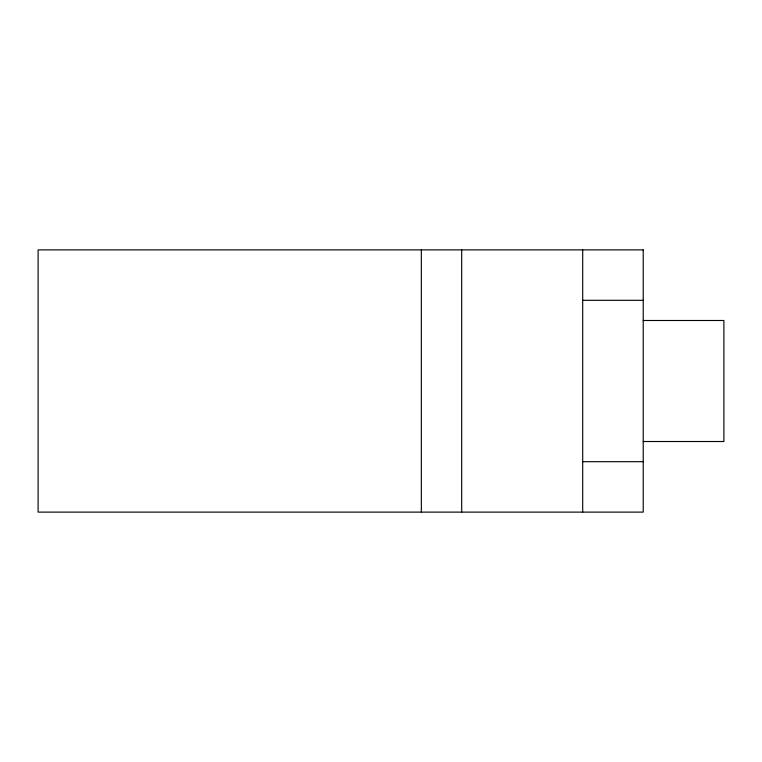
<?xml version="1.0" encoding="UTF-8"?>
<svg xmlns="http://www.w3.org/2000/svg" width="762" height="762" viewBox="0 0 762 762"><rect width="100%" height="100%" fill="white"/><g stroke="black" fill="none" stroke-linecap="round" stroke-linejoin="round"><path stroke-width="1.14" d="M582.701 300.314L643.214 300.314M643.214 320.488L723.9 320.488L723.9 441.512L643.214 441.512M582.701 461.686L643.214 461.686M582.701 249.888L582.701 512.112M461.686 249.888L461.686 512.112M421.338 249.888L421.338 512.112M643.214 249.888L38.1 249.888L38.1 512.112L643.214 512.112L643.214 249.888"/></g></svg>
